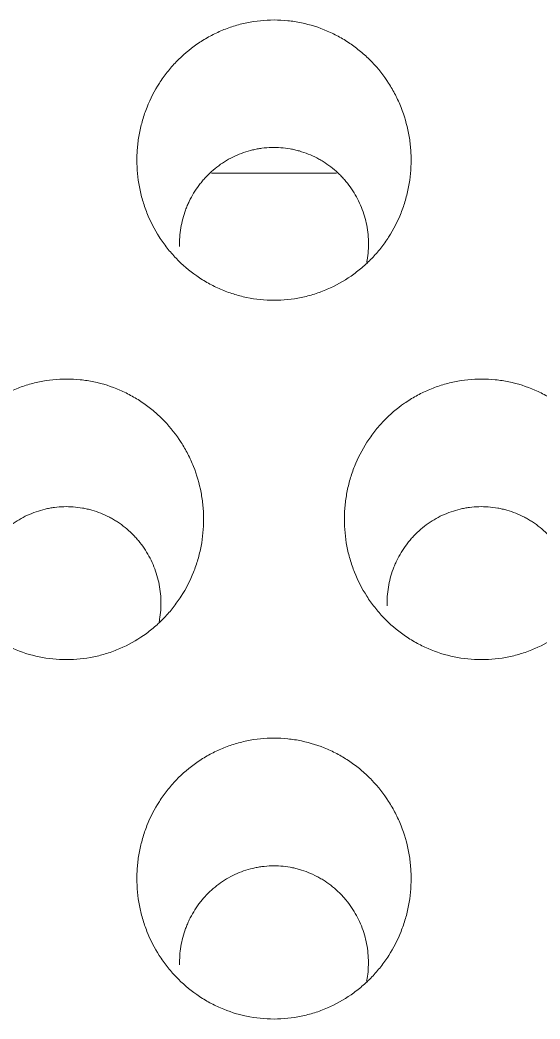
# Model space of a CAD drawing. Header units: millimetres. Extents: x 70151 to 230897, y 35202 to 113211.
# Drawn here: x 178829.34 to 178833.08, y 69190.07 to 69197.26 of the extents above; entities that cross this region are included whole.
import ezdxf

# ---------------------------------------------------------------- set-up
doc = ezdxf.new("R2010")
doc.units = ezdxf.units.MM
doc.header["$LTSCALE"] = 50
doc.layers.add('2-con', color=2, linetype='Continuous')
doc.layers.add('mark-B', color=2, linetype='Continuous', lineweight=20)

# ---------------------------------------------------------------- blocks, each defined once
blk = doc.blocks.new('무풍1WAY 대형')
at = {"layer": 'mark-B'}
for points, knots in [([(-176.2529, -430.621), (-176.3193, -430.621), (-176.3846, -430.6278), (-176.4809, -430.6478), (-176.5127, -430.6561), (-176.5599, -430.671), (-176.5756, -430.6764), (-176.6066, -430.688), (-176.6219, -430.6942), (-176.6972, -430.7268), (-176.7543, -430.7587), (-176.8351, -430.815), (-176.8614, -430.8354), (-176.9112, -430.8781), (-176.9586, -430.923), (-177.0013, -430.9722), (-177.0316, -431.0107), (-177.0414, -431.0238), (-177.0603, -431.0505), (-177.0696, -431.0641), (-177.1138, -431.1333), (-177.1434, -431.1912), (-177.1793, -431.2817), (-177.1898, -431.3125), (-177.2035, -431.3595), (-177.2077, -431.3754), (-177.2154, -431.4073), (-177.2188, -431.4232), (-177.234, -431.5031), (-177.24, -431.5675), (-177.24, -431.6487), (-177.2397, -431.6649), (-177.2381, -431.6975), (-177.237, -431.7139), (-177.2323, -431.7628), (-177.2277, -431.795), (-177.2095, -431.8905), (-177.1915, -431.9527), (-177.1554, -432.0436), (-177.1418, -432.0737), (-177.112, -432.1318), (-177.0958, -432.16), (-177.0433, -432.2419), (-177.0032, -432.2932), (-176.9462, -432.3527), (-176.9345, -432.3643), (-176.9107, -432.3868), (-176.8742, -432.4197), (-176.8098, -432.4696), (-176.7544, -432.5043), (-176.7114, -432.5283), (-176.6969, -432.536), (-176.6672, -432.5506), (-176.6522, -432.5576), (-176.5765, -432.5903), (-176.5142, -432.6101), (-176.4179, -432.6302), (-176.3853, -432.6353), (-176.3192, -432.6421), (-176.2862, -432.6438), (-176.1878, -432.6439), (-176.1225, -432.6373), (-176.0416, -432.6206), (-176.0254, -432.6168), (-175.9934, -432.6084), (-175.9458, -432.5947), (-175.8691, -432.5661), (-175.8104, -432.5372), (-175.7529, -432.5052), (-175.7247, -432.4876), (-175.6438, -432.4312), (-175.5943, -432.3888), (-175.5377, -432.3299), (-175.5266, -432.3178), (-175.5051, -432.293), (-175.4946, -432.2803), (-175.4641, -432.2416), (-175.4452, -432.2149), (-175.3925, -432.1328), (-175.3628, -432.075), (-175.3326, -431.9989), (-175.3269, -431.9835), (-175.3163, -431.9525), (-175.3015, -431.9059), (-175.2826, -431.8271), (-175.2734, -431.7629), (-175.2688, -431.7144), (-175.2677, -431.6982), (-175.2661, -431.6655), (-175.2657, -431.6491), (-175.2657, -431.5674), (-175.2718, -431.5029), (-175.29, -431.4075), (-175.2975, -431.3759), (-175.3112, -431.3288), (-175.3161, -431.3132), (-175.3267, -431.2822), (-175.3324, -431.2668), (-175.3624, -431.1911), (-175.3919, -431.1334), (-175.4445, -431.0511), (-175.4634, -431.0245), (-175.5041, -430.9726), (-175.5256, -430.9479), (-175.5932, -430.8772), (-175.6425, -430.8347), (-175.7098, -430.7877), (-175.7235, -430.7786), (-175.7515, -430.761), (-175.7658, -430.7526), (-175.8088, -430.7285), (-175.8382, -430.714), (-175.9281, -430.675), (-175.9906, -430.655), (-176.1207, -430.6278), (-176.1864, -430.621), (-176.2529, -430.621)], [0, 0, 0, 0, 0.03125, 0.03125, 0.046875, 0.046875, 0.054688, 0.054688, 0.0625, 0.0625, 0.09375, 0.09375, 0.109375, 0.109375, 0.125, 0.140625, 0.140625, 0.148438, 0.148438, 0.15625, 0.15625, 0.1875, 0.1875, 0.203125, 0.203125, 0.210938, 0.210938, 0.21875, 0.21875, 0.25, 0.25, 0.257813, 0.257813, 0.265625, 0.265625, 0.28125, 0.28125, 0.3125, 0.3125, 0.328125, 0.328125, 0.34375, 0.34375, 0.375, 0.375, 0.382813, 0.382813, 0.390625, 0.40625, 0.421875, 0.421875, 0.429688, 0.429688, 0.4375, 0.4375, 0.46875, 0.46875, 0.484375, 0.484375, 0.5, 0.5, 0.53125, 0.53125, 0.539063, 0.539063, 0.546875, 0.5625, 0.578125, 0.578125, 0.59375, 0.59375, 0.625, 0.625, 0.632813, 0.632813, 0.640625, 0.640625, 0.65625, 0.65625, 0.6875, 0.6875, 0.695313, 0.695313, 0.703125, 0.71875, 0.734375, 0.734375, 0.742188, 0.742188, 0.75, 0.75, 0.78125, 0.78125, 0.796875, 0.796875, 0.804688, 0.804688, 0.8125, 0.8125, 0.84375, 0.84375, 0.859375, 0.859375, 0.875, 0.875, 0.90625, 0.90625, 0.914063, 0.914063, 0.921875, 0.921875, 0.9375, 0.9375, 0.96875, 0.96875, 1, 1, 1, 1]), ([(-176.9199, -430.8933), (-176.9211, -430.8995), (-176.9222, -430.9057), (-176.9304, -430.956), (-176.9335, -431.0004), (-176.9318, -431.0678), (-176.9302, -431.0904), (-176.9248, -431.1349), (-176.9211, -431.157), (-176.9069, -431.2224), (-176.8934, -431.2651), (-176.8578, -431.3483), (-176.8363, -431.3876), (-176.7986, -431.4432), (-176.7851, -431.4612), (-176.7635, -431.4873), (-176.756, -431.4959), (-176.7407, -431.5126), (-176.7329, -431.5207), (-176.6928, -431.5604), (-176.6579, -431.5887), (-176.6107, -431.6197), (-176.601, -431.6257), (-176.5814, -431.6372), (-176.5714, -431.6428), (-176.5412, -431.6585), (-176.5002, -431.6774), (-176.4468, -431.6956), (-176.4139, -431.7042), (-176.3918, -431.7093), (-176.3805, -431.7116), (-176.3243, -431.7216), (-176.2793, -431.7249), (-176.2115, -431.723), (-176.1889, -431.7212), (-176.155, -431.7167), (-176.1437, -431.7149), (-176.1213, -431.7108), (-176.1102, -431.7085), (-176.0552, -431.6954), (-176.0127, -431.6806), (-175.9511, -431.6519), (-175.9308, -431.6412), (-175.8919, -431.618), (-175.8731, -431.6055), (-175.819, -431.5655), (-175.7857, -431.5354), (-175.7476, -431.4934), (-175.7401, -431.4848), (-175.7258, -431.4674), (-175.7189, -431.4585), (-175.6988, -431.4315), (-175.6739, -431.3943), (-175.6473, -431.3452), (-175.6334, -431.3144), (-175.6247, -431.2937), (-175.6205, -431.2831), (-175.6011, -431.2303), (-175.5786, -431.1442), (-175.5722, -431.0554), (-175.5733, -431.0102)], [0, 0, 0, 0, 0.008227, 0.008227, 0.066566, 0.066566, 0.095736, 0.095736, 0.124906, 0.124906, 0.183246, 0.183246, 0.241585, 0.241585, 0.270755, 0.270755, 0.28534, 0.28534, 0.299925, 0.299925, 0.358264, 0.358264, 0.372849, 0.372849, 0.387434, 0.387434, 0.416604, 0.445774, 0.460359, 0.460359, 0.474944, 0.474944, 0.533283, 0.533283, 0.562453, 0.562453, 0.577038, 0.577038, 0.591623, 0.591623, 0.649962, 0.649962, 0.679132, 0.679132, 0.708302, 0.708302, 0.766642, 0.766642, 0.781227, 0.781227, 0.795811, 0.795811, 0.824981, 0.854151, 0.868736, 0.868736, 0.883321, 0.883321, 0.94166, 1, 1, 1, 1]), ([(-177.7467, -433.2088), (-177.8131, -433.2088), (-177.8784, -433.2156), (-177.9746, -433.2355), (-178.0063, -433.2438), (-178.0536, -433.2587), (-178.0693, -433.2641), (-178.1003, -433.2757), (-178.1155, -433.2818), (-178.1909, -433.3144), (-178.2479, -433.3462), (-178.3287, -433.4025), (-178.355, -433.4228), (-178.4048, -433.4655), (-178.4523, -433.5104), (-178.495, -433.5595), (-178.5252, -433.5979), (-178.535, -433.611), (-178.554, -433.6377), (-178.5632, -433.6513), (-178.6075, -433.7204), (-178.637, -433.7783), (-178.673, -433.8687), (-178.6835, -433.8994), (-178.6972, -433.9465), (-178.7014, -433.9623), (-178.7091, -433.9941), (-178.7125, -434.0101), (-178.7277, -434.0899), (-178.7338, -434.1543), (-178.7338, -434.2354), (-178.7334, -434.2516), (-178.7319, -434.2842), (-178.7307, -434.3005), (-178.7261, -434.3494), (-178.7215, -434.3816), (-178.7032, -434.477), (-178.6852, -434.5391), (-178.6491, -434.63), (-178.6355, -434.6601), (-178.6057, -434.7181), (-178.5895, -434.7463), (-178.537, -434.8281), (-178.4968, -434.8793), (-178.4399, -434.9387), (-178.4282, -434.9503), (-178.4043, -434.9729), (-178.3678, -435.0057), (-178.3034, -435.0555), (-178.2481, -435.0901), (-178.2051, -435.1141), (-178.1905, -435.1218), (-178.1609, -435.1364), (-178.1458, -435.1434), (-178.0702, -435.1761), (-178.0079, -435.1958), (-177.9116, -435.2159), (-177.879, -435.2209), (-177.8129, -435.2278), (-177.78, -435.2295), (-177.6816, -435.2295), (-177.6164, -435.2229), (-177.5354, -435.2062), (-177.5192, -435.2025), (-177.4872, -435.1941), (-177.4397, -435.1805), (-177.363, -435.1519), (-177.3043, -435.123), (-177.2468, -435.0911), (-177.2186, -435.0735), (-177.1377, -435.0172), (-177.0882, -434.9748), (-177.0316, -434.916), (-177.0206, -434.9039), (-176.999, -434.8792), (-176.9885, -434.8665), (-176.958, -434.8278), (-176.939, -434.8012), (-176.8864, -434.7191), (-176.8567, -434.6613), (-176.8264, -434.5853), (-176.8207, -434.5699), (-176.8101, -434.539), (-176.7953, -434.4924), (-176.7764, -434.4136), (-176.7672, -434.3496), (-176.7626, -434.3011), (-176.7615, -434.2848), (-176.7599, -434.2522), (-176.7595, -434.2358), (-176.7595, -434.1541), (-176.7656, -434.0897), (-176.7838, -433.9944), (-176.7913, -433.9628), (-176.805, -433.9158), (-176.8099, -433.9001), (-176.8206, -433.8691), (-176.8262, -433.8538), (-176.8563, -433.7782), (-176.8858, -433.7205), (-176.9384, -433.6384), (-176.9573, -433.6117), (-176.998, -433.5599), (-177.0195, -433.5352), (-177.0871, -433.4646), (-177.1365, -433.4222), (-177.2037, -433.3752), (-177.2174, -433.3661), (-177.2455, -433.3486), (-177.2597, -433.3402), (-177.3027, -433.3161), (-177.3321, -433.3016), (-177.422, -433.2627), (-177.4845, -433.2427), (-177.6145, -433.2156), (-177.6802, -433.2088), (-177.7467, -433.2088)], [0, 0, 0, 0, 0.03125, 0.03125, 0.046875, 0.046875, 0.054687, 0.054687, 0.0625, 0.0625, 0.09375, 0.09375, 0.109375, 0.109375, 0.125, 0.140625, 0.140625, 0.148437, 0.148437, 0.15625, 0.15625, 0.1875, 0.1875, 0.203125, 0.203125, 0.210937, 0.210937, 0.21875, 0.21875, 0.25, 0.25, 0.257812, 0.257812, 0.265625, 0.265625, 0.28125, 0.28125, 0.3125, 0.3125, 0.328125, 0.328125, 0.34375, 0.34375, 0.375, 0.375, 0.382812, 0.382812, 0.390625, 0.40625, 0.421875, 0.421875, 0.429687, 0.429687, 0.4375, 0.4375, 0.46875, 0.46875, 0.484375, 0.484375, 0.5, 0.5, 0.53125, 0.53125, 0.539062, 0.539062, 0.546875, 0.5625, 0.578125, 0.578125, 0.59375, 0.59375, 0.625, 0.625, 0.632812, 0.632812, 0.640625, 0.640625, 0.65625, 0.65625, 0.6875, 0.6875, 0.695312, 0.695312, 0.703125, 0.71875, 0.734375, 0.734375, 0.742187, 0.742187, 0.75, 0.75, 0.78125, 0.78125, 0.796875, 0.796875, 0.804687, 0.804687, 0.8125, 0.8125, 0.84375, 0.84375, 0.859375, 0.859375, 0.875, 0.875, 0.90625, 0.90625, 0.914062, 0.914062, 0.921875, 0.921875, 0.9375, 0.9375, 0.96875, 0.96875, 1, 1, 1, 1]), ([(-174.7591, -433.2088), (-174.8255, -433.2088), (-174.8908, -433.2156), (-174.987, -433.2355), (-175.0188, -433.2438), (-175.066, -433.2587), (-175.0818, -433.2641), (-175.1127, -433.2757), (-175.128, -433.2818), (-175.2033, -433.3144), (-175.2604, -433.3462), (-175.3412, -433.4025), (-175.3674, -433.4228), (-175.4173, -433.4655), (-175.4647, -433.5104), (-175.5074, -433.5595), (-175.5377, -433.5979), (-175.5475, -433.611), (-175.5664, -433.6377), (-175.5757, -433.6513), (-175.62, -433.7204), (-175.6495, -433.7783), (-175.6854, -433.8687), (-175.696, -433.8994), (-175.7097, -433.9465), (-175.7139, -433.9623), (-175.7215, -433.9941), (-175.725, -434.0101), (-175.7402, -434.0899), (-175.7462, -434.1543), (-175.7462, -434.2354), (-175.7459, -434.2516), (-175.7443, -434.2842), (-175.7432, -434.3005), (-175.7385, -434.3494), (-175.7339, -434.3816), (-175.7157, -434.477), (-175.6977, -434.5391), (-175.6616, -434.63), (-175.6479, -434.6601), (-175.6181, -434.7181), (-175.6019, -434.7463), (-175.5494, -434.8281), (-175.5093, -434.8793), (-175.4523, -434.9387), (-175.4406, -434.9503), (-175.4168, -434.9729), (-175.3803, -435.0057), (-175.3159, -435.0555), (-175.2605, -435.0901), (-175.2175, -435.1141), (-175.203, -435.1218), (-175.1733, -435.1364), (-175.1583, -435.1434), (-175.0827, -435.1761), (-175.0203, -435.1958), (-174.924, -435.2159), (-174.8915, -435.2209), (-174.8254, -435.2278), (-174.7925, -435.2295), (-174.694, -435.2295), (-174.6288, -435.2229), (-174.5479, -435.2062), (-174.5317, -435.2025), (-174.4997, -435.1941), (-174.4522, -435.1805), (-174.3755, -435.1519), (-174.3167, -435.123), (-174.2593, -435.0911), (-174.2311, -435.0735), (-174.1502, -435.0172), (-174.1006, -434.9748), (-174.044, -434.916), (-174.033, -434.9039), (-174.0115, -434.8792), (-174.0009, -434.8665), (-173.9704, -434.8278), (-173.9515, -434.8012), (-173.8988, -434.7191), (-173.8691, -434.6613), (-173.8389, -434.5853), (-173.8332, -434.5699), (-173.8226, -434.539), (-173.8078, -434.4924), (-173.7889, -434.4136), (-173.7797, -434.3496), (-173.7751, -434.3011), (-173.7739, -434.2848), (-173.7724, -434.2522), (-173.772, -434.2358), (-173.772, -434.1541), (-173.7781, -434.0897), (-173.7962, -433.9944), (-173.8038, -433.9628), (-173.8174, -433.9158), (-173.8224, -433.9001), (-173.833, -433.8691), (-173.8387, -433.8538), (-173.8687, -433.7782), (-173.8983, -433.7205), (-173.9508, -433.6384), (-173.9697, -433.6117), (-174.0104, -433.5599), (-174.0319, -433.5352), (-174.0996, -433.4646), (-174.1489, -433.4222), (-174.2162, -433.3752), (-174.2299, -433.3661), (-174.2579, -433.3486), (-174.2721, -433.3402), (-174.3152, -433.3161), (-174.3445, -433.3016), (-174.4345, -433.2627), (-174.4969, -433.2427), (-174.6269, -433.2156), (-174.6927, -433.2088), (-174.7591, -433.2088)], [0, 0, 0, 0, 0.03125, 0.03125, 0.046875, 0.046875, 0.054687, 0.054687, 0.0625, 0.0625, 0.09375, 0.09375, 0.109375, 0.109375, 0.125, 0.140625, 0.140625, 0.148437, 0.148437, 0.15625, 0.15625, 0.1875, 0.1875, 0.203125, 0.203125, 0.210937, 0.210937, 0.21875, 0.21875, 0.25, 0.25, 0.257812, 0.257812, 0.265625, 0.265625, 0.28125, 0.28125, 0.3125, 0.3125, 0.328125, 0.328125, 0.34375, 0.34375, 0.375, 0.375, 0.382812, 0.382812, 0.390625, 0.40625, 0.421875, 0.421875, 0.429687, 0.429687, 0.4375, 0.4375, 0.46875, 0.46875, 0.484375, 0.484375, 0.5, 0.5, 0.53125, 0.53125, 0.539062, 0.539062, 0.546875, 0.5625, 0.578125, 0.578125, 0.59375, 0.59375, 0.625, 0.625, 0.632812, 0.632812, 0.640625, 0.640625, 0.65625, 0.65625, 0.6875, 0.6875, 0.695312, 0.695312, 0.703125, 0.71875, 0.734375, 0.734375, 0.742187, 0.742187, 0.75, 0.75, 0.78125, 0.78125, 0.796875, 0.796875, 0.804687, 0.804687, 0.8125, 0.8125, 0.84375, 0.84375, 0.859375, 0.859375, 0.875, 0.875, 0.90625, 0.90625, 0.914062, 0.914062, 0.921875, 0.921875, 0.9375, 0.9375, 0.96875, 0.96875, 1, 1, 1, 1]), ([(-178.4139, -433.481), (-178.4151, -433.4871), (-178.4162, -433.4932), (-178.4244, -433.5433), (-178.4275, -433.5878), (-178.4258, -433.6551), (-178.4241, -433.6777), (-178.4188, -433.7222), (-178.415, -433.7442), (-178.4008, -433.8096), (-178.3873, -433.8523), (-178.3517, -433.9354), (-178.3302, -433.9747), (-178.2924, -434.0303), (-178.279, -434.0483), (-178.2573, -434.0743), (-178.2498, -434.0829), (-178.2345, -434.0996), (-178.2266, -434.1077), (-178.1865, -434.1473), (-178.1516, -434.1756), (-178.1044, -434.2066), (-178.0948, -434.2126), (-178.0751, -434.2241), (-178.0652, -434.2297), (-178.035, -434.2454), (-177.9939, -434.2642), (-177.9405, -434.2824), (-177.9076, -434.2909), (-177.8855, -434.2961), (-177.8743, -434.2983), (-177.8181, -434.3083), (-177.773, -434.3116), (-177.7053, -434.3097), (-177.6827, -434.3079), (-177.6488, -434.3035), (-177.6374, -434.3017), (-177.615, -434.2976), (-177.6039, -434.2952), (-177.5489, -434.2821), (-177.5064, -434.2674), (-177.4448, -434.2387), (-177.4246, -434.228), (-177.3856, -434.2049), (-177.3669, -434.1924), (-177.3127, -434.1524), (-177.2794, -434.1223), (-177.2412, -434.0804), (-177.2338, -434.0718), (-177.2195, -434.0543), (-177.2125, -434.0455), (-177.1924, -434.0185), (-177.1675, -433.9814), (-177.1409, -433.9323), (-177.1271, -433.9015), (-177.1183, -433.8808), (-177.1141, -433.8702), (-177.0947, -433.8174), (-177.0722, -433.7314), (-177.0658, -433.6426), (-177.0669, -433.5975)], [0, 0, 0, 0, 0.00808, 0.00808, 0.066428, 0.066428, 0.095603, 0.095603, 0.124777, 0.124777, 0.183125, 0.183125, 0.241473, 0.241473, 0.270647, 0.270647, 0.285234, 0.285234, 0.299821, 0.299821, 0.35817, 0.35817, 0.372757, 0.372757, 0.387344, 0.387344, 0.416518, 0.445692, 0.460279, 0.460279, 0.474866, 0.474866, 0.533214, 0.533214, 0.562388, 0.562388, 0.576975, 0.576975, 0.591562, 0.591562, 0.649911, 0.649911, 0.679085, 0.679085, 0.708259, 0.708259, 0.766607, 0.766607, 0.781194, 0.781194, 0.795781, 0.795781, 0.824955, 0.854129, 0.868716, 0.868716, 0.883304, 0.883304, 0.941652, 1, 1, 1, 1]), ([(-175.4264, -433.481), (-175.4275, -433.4871), (-175.4286, -433.4932), (-175.4368, -433.5433), (-175.4399, -433.5878), (-175.4382, -433.6551), (-175.4366, -433.6777), (-175.4312, -433.7222), (-175.4275, -433.7442), (-175.4133, -433.8096), (-175.3997, -433.8523), (-175.3641, -433.9354), (-175.3426, -433.9747), (-175.3049, -434.0303), (-175.2914, -434.0483), (-175.2697, -434.0743), (-175.2623, -434.0829), (-175.2469, -434.0996), (-175.2391, -434.1077), (-175.199, -434.1473), (-175.1641, -434.1756), (-175.1168, -434.2066), (-175.1072, -434.2126), (-175.0876, -434.2241), (-175.0776, -434.2297), (-175.0474, -434.2454), (-175.0063, -434.2642), (-174.953, -434.2824), (-174.9201, -434.2909), (-174.8979, -434.2961), (-174.8867, -434.2983), (-174.8305, -434.3083), (-174.7854, -434.3116), (-174.7177, -434.3097), (-174.6951, -434.3079), (-174.6612, -434.3035), (-174.6499, -434.3017), (-174.6275, -434.2976), (-174.6164, -434.2952), (-174.5614, -434.2821), (-174.5189, -434.2674), (-174.4573, -434.2387), (-174.437, -434.228), (-174.3981, -434.2049), (-174.3793, -434.1924), (-174.3252, -434.1524), (-174.2918, -434.1223), (-174.2537, -434.0804), (-174.2463, -434.0718), (-174.2319, -434.0543), (-174.225, -434.0455), (-174.2049, -434.0185), (-174.18, -433.9814), (-174.1534, -433.9323), (-174.1395, -433.9015), (-174.1307, -433.8808), (-174.1266, -433.8702), (-174.1072, -433.8174), (-174.0847, -433.7314), (-174.0783, -433.6426), (-174.0794, -433.5975)], [0, 0, 0, 0, 0.00808, 0.00808, 0.066428, 0.066428, 0.095603, 0.095603, 0.124777, 0.124777, 0.183125, 0.183125, 0.241473, 0.241473, 0.270647, 0.270647, 0.285234, 0.285234, 0.299821, 0.299821, 0.35817, 0.35817, 0.372757, 0.372757, 0.387344, 0.387344, 0.416518, 0.445692, 0.460279, 0.460279, 0.474866, 0.474866, 0.533214, 0.533214, 0.562388, 0.562388, 0.576975, 0.576975, 0.591562, 0.591562, 0.649911, 0.649911, 0.679085, 0.679085, 0.708259, 0.708259, 0.766607, 0.766607, 0.781194, 0.781194, 0.795781, 0.795781, 0.824955, 0.854129, 0.868716, 0.868716, 0.883304, 0.883304, 0.941652, 1, 1, 1, 1]), ([(-176.2529, -435.7965), (-176.3193, -435.7965), (-176.3845, -435.8032), (-176.4807, -435.8232), (-176.5125, -435.8314), (-176.5597, -435.8463), (-176.5754, -435.8517), (-176.6064, -435.8633), (-176.6216, -435.8694), (-176.697, -435.9019), (-176.754, -435.9337), (-176.8348, -435.9899), (-176.8611, -436.0102), (-176.9109, -436.0528), (-176.9583, -436.0976), (-177.0011, -436.1467), (-177.0313, -436.1851), (-177.0411, -436.1981), (-177.0601, -436.2248), (-177.0693, -436.2384), (-177.1136, -436.3075), (-177.1432, -436.3653), (-177.1791, -436.4556), (-177.1897, -436.4863), (-177.2034, -436.5333), (-177.2076, -436.5491), (-177.2153, -436.5809), (-177.2187, -436.5968), (-177.2339, -436.6766), (-177.24, -436.7409), (-177.24, -436.822), (-177.2396, -436.8382), (-177.2381, -436.8707), (-177.2369, -436.8871), (-177.2323, -436.9359), (-177.2277, -436.9681), (-177.2094, -437.0634), (-177.1914, -437.1255), (-177.1553, -437.2163), (-177.1416, -437.2463), (-177.1118, -437.3043), (-177.0956, -437.3324), (-177.0431, -437.4142), (-177.0029, -437.4653), (-176.946, -437.5247), (-176.9342, -437.5363), (-176.9104, -437.5588), (-176.8739, -437.5916), (-176.8095, -437.6413), (-176.7541, -437.6759), (-176.7112, -437.6999), (-176.6966, -437.7075), (-176.667, -437.7221), (-176.6519, -437.7291), (-176.5763, -437.7617), (-176.514, -437.7814), (-176.4177, -437.8014), (-176.3852, -437.8065), (-176.3191, -437.8133), (-176.2862, -437.815), (-176.1878, -437.8151), (-176.1226, -437.8085), (-176.0417, -437.7918), (-176.0255, -437.7881), (-175.9935, -437.7797), (-175.946, -437.7661), (-175.8694, -437.7376), (-175.8106, -437.7087), (-175.7532, -437.6768), (-175.725, -437.6593), (-175.6441, -437.6031), (-175.5945, -437.5607), (-175.538, -437.502), (-175.5269, -437.4899), (-175.5054, -437.4652), (-175.4948, -437.4525), (-175.4643, -437.4139), (-175.4454, -437.3873), (-175.3927, -437.3053), (-175.363, -437.2476), (-175.3327, -437.1717), (-175.327, -437.1563), (-175.3164, -437.1254), (-175.3016, -437.0788), (-175.2827, -437.0001), (-175.2735, -436.9361), (-175.2689, -436.8876), (-175.2677, -436.8714), (-175.2662, -436.8388), (-175.2658, -436.8224), (-175.2658, -436.7408), (-175.2719, -436.6764), (-175.2901, -436.5811), (-175.2976, -436.5496), (-175.3113, -436.5026), (-175.3162, -436.487), (-175.3269, -436.456), (-175.3325, -436.4407), (-175.3626, -436.3651), (-175.3921, -436.3075), (-175.4447, -436.2255), (-175.4636, -436.1988), (-175.5043, -436.1471), (-175.5258, -436.1224), (-175.5935, -436.0519), (-175.6428, -436.0096), (-175.7235, -435.9533), (-175.7517, -435.9357), (-175.8091, -435.9036), (-175.8678, -435.8747), (-175.929, -435.8518), (-175.9914, -435.832), (-176.0233, -435.8236), (-176.1208, -435.8033), (-176.1865, -435.7965), (-176.2529, -435.7965)], [0, 0, 0, 0, 0.03125, 0.03125, 0.046875, 0.046875, 0.054687, 0.054687, 0.0625, 0.0625, 0.09375, 0.09375, 0.109375, 0.109375, 0.125, 0.140625, 0.140625, 0.148437, 0.148437, 0.15625, 0.15625, 0.1875, 0.1875, 0.203125, 0.203125, 0.210937, 0.210937, 0.21875, 0.21875, 0.25, 0.25, 0.257812, 0.257812, 0.265625, 0.265625, 0.28125, 0.28125, 0.3125, 0.3125, 0.328125, 0.328125, 0.34375, 0.34375, 0.375, 0.375, 0.382812, 0.382812, 0.390625, 0.40625, 0.421875, 0.421875, 0.429687, 0.429687, 0.4375, 0.4375, 0.46875, 0.46875, 0.484375, 0.484375, 0.5, 0.5, 0.53125, 0.53125, 0.539062, 0.539062, 0.546875, 0.5625, 0.578125, 0.578125, 0.59375, 0.59375, 0.625, 0.625, 0.632812, 0.632812, 0.640625, 0.640625, 0.65625, 0.65625, 0.6875, 0.6875, 0.695312, 0.695312, 0.703125, 0.71875, 0.734375, 0.734375, 0.742187, 0.742187, 0.75, 0.75, 0.78125, 0.78125, 0.796875, 0.796875, 0.804687, 0.804687, 0.8125, 0.8125, 0.84375, 0.84375, 0.859375, 0.859375, 0.875, 0.875, 0.90625, 0.90625, 0.921875, 0.921875, 0.9375, 0.953125, 0.953125, 0.96875, 0.96875, 1, 1, 1, 1]), ([(-176.9204, -436.0686), (-176.9215, -436.0746), (-176.9226, -436.0806), (-176.9308, -436.1306), (-176.9339, -436.175), (-176.9322, -436.2423), (-176.9305, -436.2649), (-176.9251, -436.3094), (-176.9177, -436.3534), (-176.9062, -436.3965), (-176.8926, -436.4391), (-176.8847, -436.4602), (-176.858, -436.5225), (-176.8365, -436.5618), (-176.7987, -436.6173), (-176.7852, -436.6352), (-176.7636, -436.6613), (-176.7561, -436.6698), (-176.7407, -436.6865), (-176.7329, -436.6946), (-176.6928, -436.7342), (-176.6578, -436.7624), (-176.6106, -436.7934), (-176.601, -436.7994), (-176.5813, -436.8109), (-176.5713, -436.8164), (-176.5411, -436.8321), (-176.5001, -436.8509), (-176.4467, -436.8691), (-176.4138, -436.8776), (-176.3917, -436.8827), (-176.3805, -436.885), (-176.3242, -436.895), (-176.2792, -436.8983), (-176.2115, -436.8963), (-176.1889, -436.8946), (-176.155, -436.8901), (-176.1436, -436.8883), (-176.1212, -436.8842), (-176.1102, -436.8819), (-176.0551, -436.8688), (-176.0126, -436.854), (-175.951, -436.8254), (-175.9308, -436.8148), (-175.8918, -436.7916), (-175.8731, -436.7792), (-175.8189, -436.7392), (-175.7855, -436.7091), (-175.7474, -436.6672), (-175.74, -436.6587), (-175.7256, -436.6412), (-175.7187, -436.6324), (-175.6986, -436.6054), (-175.6736, -436.5683), (-175.647, -436.5192), (-175.6332, -436.4885), (-175.6244, -436.4678), (-175.6202, -436.4572), (-175.6008, -436.4044), (-175.5783, -436.3185), (-175.5719, -436.2297), (-175.573, -436.1846)], [0, 0, 0, 0, 0.007936, 0.007936, 0.066292, 0.066292, 0.095471, 0.095471, 0.124649, 0.153827, 0.153827, 0.183006, 0.183006, 0.241363, 0.241363, 0.270541, 0.270541, 0.28513, 0.28513, 0.299719, 0.299719, 0.358076, 0.358076, 0.372665, 0.372665, 0.387254, 0.387254, 0.416433, 0.445611, 0.4602, 0.4602, 0.474789, 0.474789, 0.533146, 0.533146, 0.562325, 0.562325, 0.576914, 0.576914, 0.591503, 0.591503, 0.64986, 0.64986, 0.679038, 0.679038, 0.708216, 0.708216, 0.766573, 0.766573, 0.781162, 0.781162, 0.795751, 0.795751, 0.82493, 0.854108, 0.868697, 0.868697, 0.883287, 0.883287, 0.941643, 1, 1, 1, 1])]:
    blk.add_open_spline(points, degree=3, knots=knots, dxfattribs=at)
blk.add_open_spline([(-176.7034, -436.7121), (-176.4034, -436.7121), (-176.1035, -436.7121), (-175.8035, -436.7121)], degree=3, dxfattribs=at)
blk = doc.blocks.new('dpdjzjs')
at = {"layer": 'mark-B', "rotation": 180}
blk.add_blockref('무풍1WAY 대형', (178654.9147, 88751.491), dxfattribs=at)

msp = doc.modelspace()

# ---------------------------------------------------------------- block references
at = {"layer": '2-con'}
msp.add_blockref('dpdjzjs', (0, -19992.0434), dxfattribs=at)

doc.saveas('drawing.dxf')
